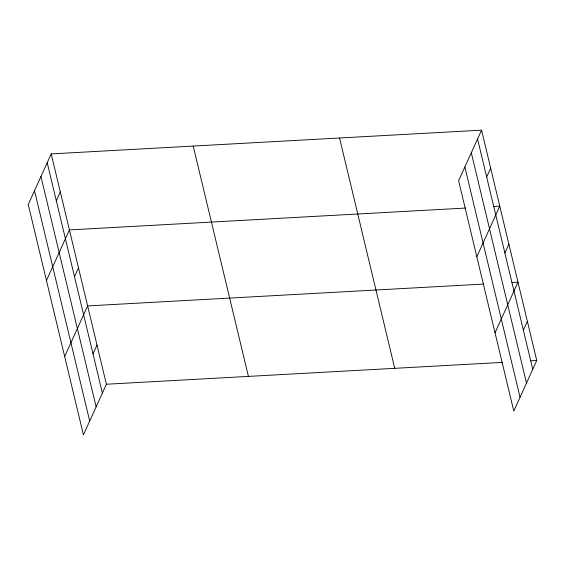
<?xml version="1.0" encoding="UTF-8"?>
<svg xmlns="http://www.w3.org/2000/svg" width="565" height="565" viewBox="0 0 565 565"><rect width="100%" height="100%" fill="white"/><g stroke="black" fill="none" stroke-linecap="round" stroke-linejoin="round"><path stroke-width="0.85" d="M51.203 153.906L28.25 204.509L83.429 434.838L106.389 384.235L51.203 153.906L481.571 130.162L536.75 360.491L513.797 411.094L458.611 180.765L481.571 130.162M56.309 200.73L60.314 191.909M46.457 280.523L69.417 229.913L465.588 208.054M74.516 276.737L78.521 267.916M64.671 356.529L87.624 305.919L483.795 284.061M93.006 353.902L97.003 345.081M486.67 176.986L490.674 168.165M476.825 256.771L499.778 206.169L493.641 206.507M504.884 252.993L508.881 244.172M495.032 332.785L517.985 282.175L511.855 282.514M523.367 330.151L527.371 321.33M106.389 384.235L502.56 362.377M530.613 360.83L536.75 360.491M477.566 138.983L532.746 369.312M471.309 152.769L526.495 383.098M464.868 166.979L520.047 397.308M339.551 137.994L394.73 368.324M193.223 146.067L248.409 376.396M47.206 162.727L102.385 393.056M40.948 176.513L96.135 406.842M34.507 190.723L89.687 421.052"/></g></svg>
